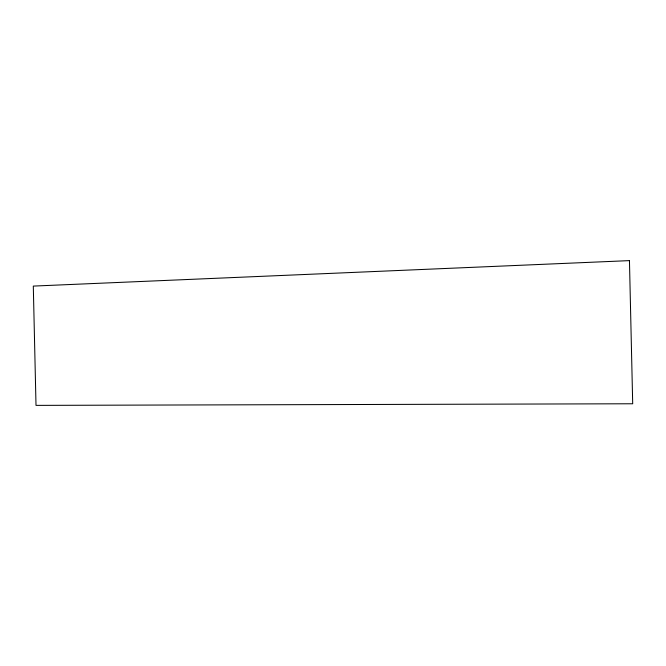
<?xml version="1.0" encoding="UTF-8"?>
<svg xmlns="http://www.w3.org/2000/svg" width="666" height="666" viewBox="0 0 666 666"><rect width="100%" height="100%" fill="white"/><g stroke="black" fill="none" stroke-linecap="round" stroke-linejoin="round"><path stroke-width="1" d="M629.453 260.622L33.3 286.089L36.006 405.378L632.7 403.771L629.453 260.622"/></g></svg>
